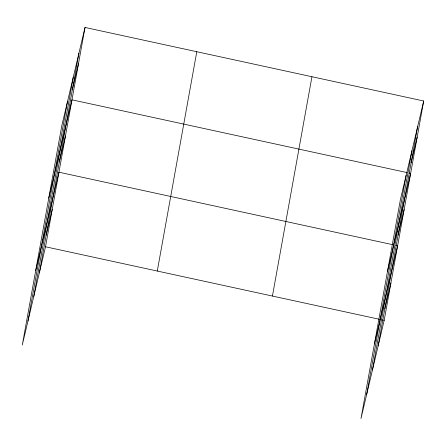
<?xml version="1.0" encoding="UTF-8"?>
<svg xmlns="http://www.w3.org/2000/svg" width="446" height="446" viewBox="0 0 446 446"><rect width="100%" height="100%" fill="white"/><g stroke="black" fill="none" stroke-linecap="round" stroke-linejoin="round"><path stroke-width="0.67" d="M27.953 321.075L67.457 101.749M33.785 296.423L73.283 77.097M39.438 272.5L78.942 53.174M85.019 27.451L61.804 125.672L22.3 345.003L45.52 246.777L85.019 27.451L423.7 100.997L384.196 320.328L360.981 418.549L400.48 199.223L423.7 100.997M157.282 271.051L196.786 51.725M272.434 296.055L311.938 76.729M366.634 394.621L406.139 175.295M372.46 369.974L411.965 150.648M378.119 346.046L417.618 126.72M72.425 89.362L78.502 63.644M48.765 198.052L71.984 99.832L407.298 172.647M59.385 161.742L65.467 136.019M35.73 270.432L58.95 172.206L392.915 244.731M46.155 235.215L52.232 209.492M411.101 162.907L417.183 137.19M387.446 271.597L410.666 173.377L409.317 173.087M398.066 235.287L404.148 209.564M374.411 343.978L397.631 245.757L395.608 245.317M384.831 308.76L390.913 283.043M45.52 246.777L379.485 319.303M382.177 319.888L384.196 320.328"/></g></svg>
